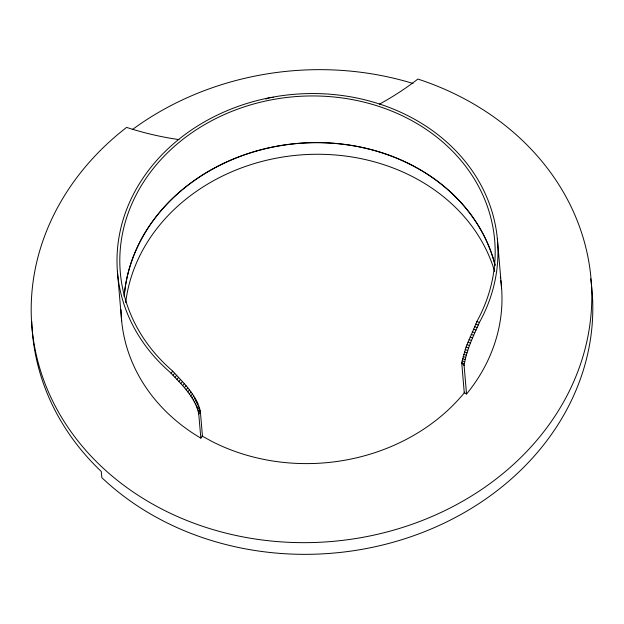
<?xml version="1.0" encoding="UTF-8"?>
<svg xmlns="http://www.w3.org/2000/svg" width="624" height="624" viewBox="0 0 624 624"><rect width="100%" height="100%" fill="white"/><g stroke="black" fill="none" stroke-linecap="round" stroke-linejoin="round"><path stroke-width="0.94" d="M200.834 438.126L202.457 436.137L200.398 412.035C196.88 395.047 183.253 382.528 171.842 370.328A187.879 160.189 -4.9 0 1 162.217 158.207A187.879 160.189 -4.9 0 1 407.729 118.451A187.879 160.189 -4.9 0 1 477.204 320.876L466.019 347.139L461.721 362.739L464.256 392.691L466.541 394.025L464.108 365.641C466.331 350.173 473.405 335.954 479.739 321.836A190.679 162.583 -4.9 0 0 409.227 116.392A190.679 162.583 -4.9 0 0 160.04 156.741A190.679 162.583 -4.9 0 0 169.814 372.029C181.428 384.236 195.172 396.887 198.76 414.016L200.834 438.126L198.775 436.909A190.679 162.583 -4.9 0 1 121.025 309.566M464.35 392.746L464.053 393.128A187.996 160.29 -4.9 0 1 211.747 441.363L201.958 435.973M171.148 373.168L172.817 371.155M173.113 375.196L174.775 373.191M175.071 377.255L176.725 375.258M177.005 379.337L178.659 377.341M178.916 381.428L180.57 379.439M180.788 383.534L182.442 381.545M182.614 385.648L184.259 383.659M184.384 387.754L186.03 385.765M186.092 389.852L187.738 387.863M187.723 391.942L189.361 389.953M189.267 394.009L190.913 392.02M190.726 396.053L192.364 394.072M192.075 398.065L193.721 396.084M193.323 400.054L194.961 398.073M194.462 401.989L196.1 400.007M195.476 403.892L197.114 401.911M196.357 405.74L197.995 403.759M197.122 407.527L198.76 405.545M197.738 409.25L199.376 407.269M198.221 410.912L199.859 408.931M198.565 412.503L200.203 410.522M198.76 414.016L200.398 412.035M464.256 392.691L464.716 392.137M466.541 394.025L467.002 393.471A190.679 162.583 -4.9 0 0 500.807 280.582M476.814 321.578L479.388 322.46M475.667 324.09L478.241 324.979M474.513 326.641L477.087 327.53M473.359 329.215L475.94 330.104M472.212 331.804L474.802 332.693M471.097 334.402L473.686 335.291M469.997 336.991L472.594 337.888M468.928 339.565L471.526 340.462M467.906 342.124L470.512 343.021M466.939 344.651L469.544 345.548M466.019 347.139L468.624 348.036M465.169 349.573L467.782 350.477M464.373 351.952L466.994 352.856M463.671 354.276L466.292 355.173M463.047 356.515L465.676 357.419M462.509 358.683L465.137 359.58M462.072 360.758L464.701 361.663M461.721 362.739L464.357 363.644M461.705 362.887L464.116 365.524M497.336 238.54L501.587 288.109M117.406 271.331L121.657 320.9M590.671 278.78A280.589 239.242 -4.9 0 1 427.768 530.384A280.589 239.242 -4.9 0 1 102.5 478.288L101.813 477.625L101.283 471.494L98.764 469.069A280.589 239.242 -4.9 0 1 31.762 321.352M125.689 302.632A187.996 160.29 -4.9 0 1 299.13 155.041A187.996 160.29 -4.9 0 1 494.676 271.541M132.296 129.636A280.589 239.242 -4.9 0 1 413.026 83.476M124.137 296.439A187.996 160.29 -4.9 0 1 298.132 143.356A187.996 160.29 -4.9 0 1 495.136 265.184M124.332 295.48A187.879 160.189 -4.9 0 1 298.779 143.403A187.879 160.189 -4.9 0 1 495.05 265.333M500.261 276.838A190.679 162.583 -4.9 0 1 500.549 278.71M265.949 99.06A14.032 11.965 -4.9 0 1 273.569 97.391M379.392 104.185A280.589 239.242 -4.9 0 0 414.983 81.284L417.885 79.061L418.852 79.373A280.589 239.242 -4.9 0 1 551.304 421.512A280.589 239.242 -4.9 0 1 131.875 491.119A280.589 239.242 -4.9 0 1 125.83 127.998L126.625 127.397L130.19 128.544A280.589 239.242 -4.9 0 0 178.948 139.604"/></g></svg>
